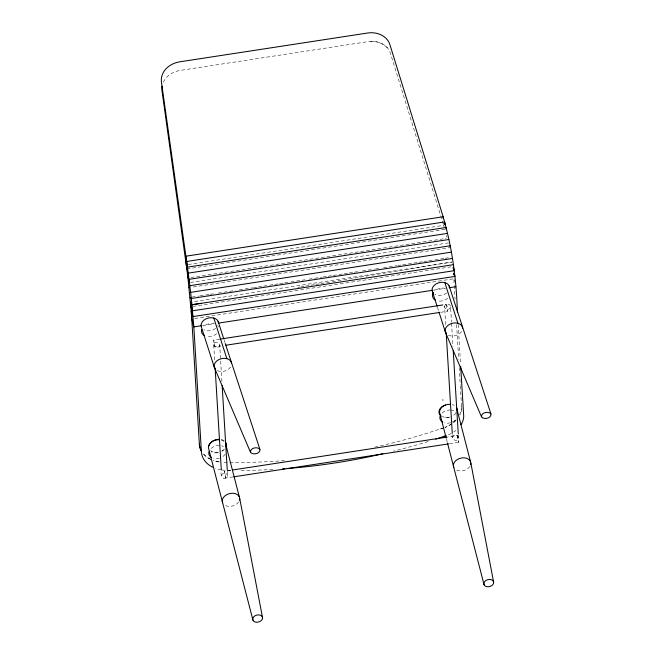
<?xml version="1.0" encoding="UTF-8"?>
<svg xmlns="http://www.w3.org/2000/svg" width="655" height="655" viewBox="0 0 655 655"><rect width="100%" height="100%" fill="white"/><g stroke="black" fill="none" stroke-linecap="round" stroke-linejoin="round"><path stroke-width="0.49" stroke-dasharray="3.27 2.46" d="M214.635 359.832L213.71 344.595C213.857 340.993 219.785 341.591 219.695 345.013L221.971 382.602M219.695 345.013C219.548 348.616 213.62 348.018 213.71 344.595M221.644 475.645C221.832 471.641 228.636 473.008 227.514 476.758C223.216 482.661 219.523 473.377 221.275 469.553M230.511 470.306L224.469 471.232L225.574 477.806L232.836 476.955M225.787 478.035L224.469 471.232M457.157 435.55L458.475 442.354L457.247 435.55L448.094 436.942M445.703 324.61L444.589 306.327C444.892 302.749 450.796 303.527 450.575 306.949L451.492 322.186M450.575 306.949C450.272 310.527 444.368 309.75 444.589 306.327M452.523 437.376C452.875 433.397 459.63 434.977 458.361 438.694C455.978 442.985 450.509 438.195 452.343 434.331M450.157 245.789L449.322 247.721L192.062 287.168M219.834 339.143L213.718 340.109L213.997 343.179L214.971 346.904L221.013 345.979M214.971 346.904L213.792 340.068M446.489 304.387C447.406 321.613 450.476 299.785 442.452 305.009M443.378 427.977L439.783 429.131M444.106 427.731L426.077 433.569A474.981 342.246 -14.5 0 1 378.811 446.227M297.788 287.373L299.802 287.046M300.809 286.874L304.837 286.219M305.844 286.047L309.872 285.383M310.879 285.22L314.908 284.557M315.915 284.393L319.951 283.73M320.958 283.566L451.917 262.049L193.503 301.668M188.272 264.514L443.664 225.353L444.139 226.966M186.814 268.959L444.86 229.389M190.973 277.523L348.329 253.395M349.344 253.239L446.178 238.395M190.523 282.452L448.282 242.931L448.7 244.847M192.046 297.075L199.104 295.986M200.111 295.839L209.191 294.447M210.198 294.291L214.226 293.669M218.262 293.055L235.399 290.427M239.435 289.805L252.543 287.799M253.55 287.643L257.579 287.021M258.586 286.865L262.622 286.251M263.629 286.096L268.673 285.326M269.68 285.171L273.708 284.548M274.723 284.393L278.752 283.779M279.759 283.623L283.795 283.001M284.802 282.845L289.846 282.076M290.853 281.92L304.968 279.759M308.996 279.136L322.104 277.13M323.111 276.975L327.148 276.353M328.155 276.205L332.183 275.583M333.19 275.427L343.277 273.88M344.284 273.733L348.313 273.11M349.328 272.955L353.356 272.341M354.363 272.185L358.4 271.563M362.428 270.949L374.529 269.09M375.536 268.935L379.572 268.321M383.601 267.698L396.709 265.693M397.716 265.537L401.752 264.915M402.76 264.759L412.838 263.22M413.845 263.064L417.882 262.442M418.889 262.287L422.925 261.673M423.932 261.517L427.961 260.895M428.968 260.747L434.011 259.969M435.018 259.814L444.09 258.422M445.105 258.267L449.133 257.652M192.906 306.417L452.58 266.601L452.793 268.337M194.805 318.477L453.817 278.768M202.583 325.551L214.234 323.767A8.875 6.394 -14.5 0 0 203.754 326.403M433.495 290.14L445.261 288.339A8.875 6.394 -14.5 0 0 434.781 290.984M440.61 312.304L447.66 311.223M449.412 443.746L458.475 442.354M387.342 47.758C382.364 42.919 375.176 40.463 368.282 41.584L180.526 70.372A22.753 18.545 -0.9 0 0 162.89 83.144M448.659 417.3L447.267 417.456A8.769 6.321 -14.5 0 1 442.993 416.998M370.681 41.339L375.471 41.592A19.224 15.663 -0.9 0 1 390.364 53.055L443.664 225.353L443.55 223.445M437.434 307.285L438.678 311.158M224.01 339.691L224.943 342.598M454.046 279.652L454.505 281.413M446.473 439.12L447.234 442.043M446.497 235.522L446.956 237.331M453.325 272.979L453.538 275.018M453.293 272.898L453.473 274.854M458.156 324.462L460.506 363.238M453.882 279.783L455.053 299.171M456.6 324.683L458.697 359.374M459.188 367.537L460.244 384.878M460.301 385.901L461.538 406.305A24.898 17.939 -14.5 0 1 460.097 414.746M451.557 323.21L452.965 346.569M458.32 434.953L458.5 438.007M227.318 470.986L227.629 476.07M224.501 449.101A8.916 6.427 -14.5 0 1 220.858 451.557M218.639 452.245A8.916 6.427 -14.5 0 1 210.574 450.648M221.054 439.489A8.916 6.427 -14.5 0 1 224.632 441.142M456.027 412.92A8.875 6.394 -14.5 0 1 452.973 415.769M450.173 416.973A8.875 6.394 -14.5 0 1 442.371 416.367M452.294 404.61A8.875 6.394 -14.5 0 1 454.169 405.363M446.702 292.924A8.875 6.394 -14.5 0 1 434.887 294.349M461.611 331.545A8.875 6.394 -14.5 0 1 447.954 334.983M469.872 466.442A8.875 6.394 -14.5 0 1 456.208 469.889M215.683 328.343A8.875 6.394 -14.5 0 1 203.869 329.776M230.593 366.972A8.875 6.394 -14.5 0 1 216.928 370.411M223.609 449.911A8.875 6.394 -14.5 0 1 221.857 451.213M217.542 452.744A8.875 6.394 -14.5 0 1 211.254 451.803M221.185 440.054A8.875 6.394 -14.5 0 1 224.526 441.92M238.756 501.886A8.875 6.394 -14.5 0 1 225.091 505.324M219.122 461.922A31.579 22.753 -14.5 0 1 213.407 460.432M210.812 459.335A31.579 22.753 -14.5 0 1 203.263 453.579M221.93 469.987A31.579 22.753 -14.5 0 0 224.223 470.249A474.981 342.246 -14.5 0 0 231.371 470.38M221.177 469.872A31.579 22.753 -14.5 0 1 215.462 468.374M447.684 298.197A8.875 6.394 -14.5 0 1 437.204 300.841M455.806 420.674A24.898 17.939 -14.5 0 1 452.425 423.515M451.672 424.031A24.898 17.939 -14.5 0 1 445.007 427.412M461.538 406.305A26.806 19.314 -14.5 0 1 459.302 415.401M456.208 419.658A26.806 19.314 -14.5 0 1 452.777 422.843M452.007 423.433A26.806 19.314 -14.5 0 1 445.056 427.347M219.089 461.955A30.842 22.221 -14.5 0 1 213.325 460.514M210.705 459.425A30.842 22.221 -14.5 0 1 203.124 453.653M377.837 446.456A474.981 342.246 -14.5 0 1 374.914 447.111M284.606 460.612A474.981 342.246 -14.5 0 1 228.292 462.422M227.277 462.405A474.981 342.246 -14.5 0 1 222.168 462.307M455.905 430.376A24.898 17.939 -14.5 0 1 453.727 431.973M451.352 433.405A24.898 17.939 -14.5 0 1 447.062 435.354M428.133 441.519A474.981 342.246 -14.5 0 1 393.499 451.164M272.922 469.471A474.981 342.246 -14.5 0 1 239.566 470.429M225.263 454.12A8.875 6.394 -14.5 0 1 220.137 457.935M219.4 458.164A8.875 6.394 -14.5 0 1 213.473 458.303M211.049 448.446A8.875 6.394 -14.5 0 1 219.384 445.482M221.529 445.809A8.875 6.394 -14.5 0 1 223.404 446.554M455.069 420.223A8.875 6.394 -14.5 0 1 451.254 422.491M450.517 422.729A8.875 6.394 -14.5 0 1 444.589 422.868M442.166 413.01A8.875 6.394 -14.5 0 1 449.748 410.038M450.501 410.046A8.875 6.394 -14.5 0 1 455.986 412.232M216.658 333.624A8.875 6.394 -14.5 0 1 206.178 336.261M217.575 325.633A8.875 6.394 -14.5 0 1 218.541 327.05"/><path stroke-width="0.98" d="M446.063 229.266L446.071 227.49L443.14 216.764L389.848 44.466A19.224 15.663 -0.9 0 0 367.766 32.996L180.002 61.783A22.753 18.545 -0.9 0 0 161.466 82.219L188.263 273.127L191.358 298.492L193.839 326.894L201.421 452.138A31.579 22.753 -14.5 0 0 212.867 467.277M201.314 450.976A30.842 22.221 -14.5 0 1 199.366 444.196L191.473 314.072L187.944 277.99L188.263 273.127L447.496 233.385C453.661 259.216 456.576 285.695 457.419 312.222M188.501 282.764L189.09 279.341L448.863 239.509M189.033 287.635L189.884 285.695L450.157 245.789M189.352 292.556L451.369 252.134M443.238 436.672L445.433 435.927M453.497 267.805L454.283 270.679L192.586 310.806L190.482 302.135L192.005 304.755L201.069 303.265M187.944 277.99L186.577 261.492L444.614 221.93L444.851 223.887M452.466 258.455L191.358 298.492L190.032 297.378M192.005 304.755L453.44 264.669M201.617 325.699L193.839 326.894L191.784 318.944L191.235 311.1L193.086 316.57L454.971 276.41L454.357 274.592M218.279 323.144L432.488 290.296M449.117 287.75L455.872 286.71M220.85 338.987L442.452 305.009M226.049 345.21L439.603 312.46M232.525 469.995L447.087 437.098M233.843 476.799L448.405 443.902M442.649 399.943L443.067 400.082M490.931 413.919C488.507 410.824 480.819 412.535 481.531 416.899C483.963 419.994 491.651 418.283 490.931 413.919L449.125 285.883M259.912 449.346C257.489 446.251 249.792 447.954 250.513 452.318C252.936 455.413 260.633 453.71 259.912 449.346L225.255 343.564M481.531 416.899L445.515 332.445L438.989 312.124M218.5 322.931A8.875 6.394 -14.5 0 0 208.241 318.06A8.875 6.394 -14.5 0 0 201.429 327.23L214.496 367.864L250.513 452.318M190.883 306.728L192.586 310.806M453.604 269.049L454.283 270.679M444.819 282.6L457.886 323.234M432.456 291.811L437.122 306.319M218.107 321.31L223.699 338.725M213.8 318.019L226.859 358.662M470.446 461.423L456.6 407.901A8.875 6.394 -14.5 0 1 457.002 409.522M447.48 443.017L484.078 584.784M446.227 438.154L439.931 413.821A8.875 6.394 -14.5 0 1 450.149 404.291M225.738 444.311L239.329 496.858M219.04 439.734A8.875 6.394 -14.5 0 0 208.814 449.264L252.961 620.219M447.496 233.385L446.071 227.49L187.42 267.15L187.379 273.364L186.577 261.492M470.847 463.044L493.673 582.361A4.994 3.594 -14.5 0 1 486.493 586.634A4.994 3.594 -14.5 0 1 486.116 580.355A4.994 3.594 -14.5 0 1 493.673 582.361M239.73 498.48L262.565 617.804A4.994 3.594 -14.5 0 1 255.385 622.07A4.994 3.594 -14.5 0 1 255 615.79A4.994 3.594 -14.5 0 1 262.565 617.804M186.814 268.959L161.99 90.808A22.753 18.545 -0.9 0 1 162.055 86.165M460.694 366.301L463.593 414.255A24.898 17.939 -14.5 0 1 461.005 424.759M453.219 350.638L458.254 433.938M443.255 218.672L443.14 216.764L185.733 256.228L186.257 264.825M446.194 332.74L452.277 433.315M222.151 385.648L227.26 469.971M215.127 367.963L221.275 469.553M444.614 221.93L444.704 224.731M225.754 442.493A8.916 6.427 -14.5 0 1 226.286 445.785M208.912 446.006A8.916 6.427 -14.5 0 1 218.852 439.292M225.492 443.337A8.875 6.394 -14.5 0 1 225.688 446.677M441.249 416.138A8.769 6.321 -14.5 0 1 445.629 404.986M433.422 293.227A8.875 6.394 -14.5 0 1 438.154 282.968A8.875 6.394 -14.5 0 1 449.526 287.512M446.481 333.862A8.875 6.394 -14.5 0 1 451.213 323.611A8.875 6.394 -14.5 0 1 462.586 328.147M453.776 467.342A8.875 6.394 -14.5 0 1 461.718 457.943A8.875 6.394 -14.5 0 1 470.65 464.755M214.496 367.864A8.875 6.394 -14.5 0 1 221.3 358.694A8.875 6.394 -14.5 0 1 231.567 363.566M222.659 502.778A8.875 6.394 -14.5 0 1 230.601 493.379A8.875 6.394 -14.5 0 1 239.534 500.191M201.429 450.918A31.579 22.753 -14.5 0 1 199.366 444.196M446.161 435.681A474.981 342.246 -14.5 0 1 435.747 439.12M382.815 453.727A474.981 342.246 -14.5 0 1 286.661 468.562M284.696 468.71A474.981 342.246 -14.5 0 1 282.731 468.849M211.598 457.558A8.875 6.394 -14.5 0 1 208.961 451.68M442.714 422.123A8.875 6.394 -14.5 0 1 440.078 416.244M435.329 300.088A8.875 6.394 -14.5 0 1 433.471 292.531M204.311 335.516A8.875 6.394 -14.5 0 1 201.666 329.637"/></g></svg>
